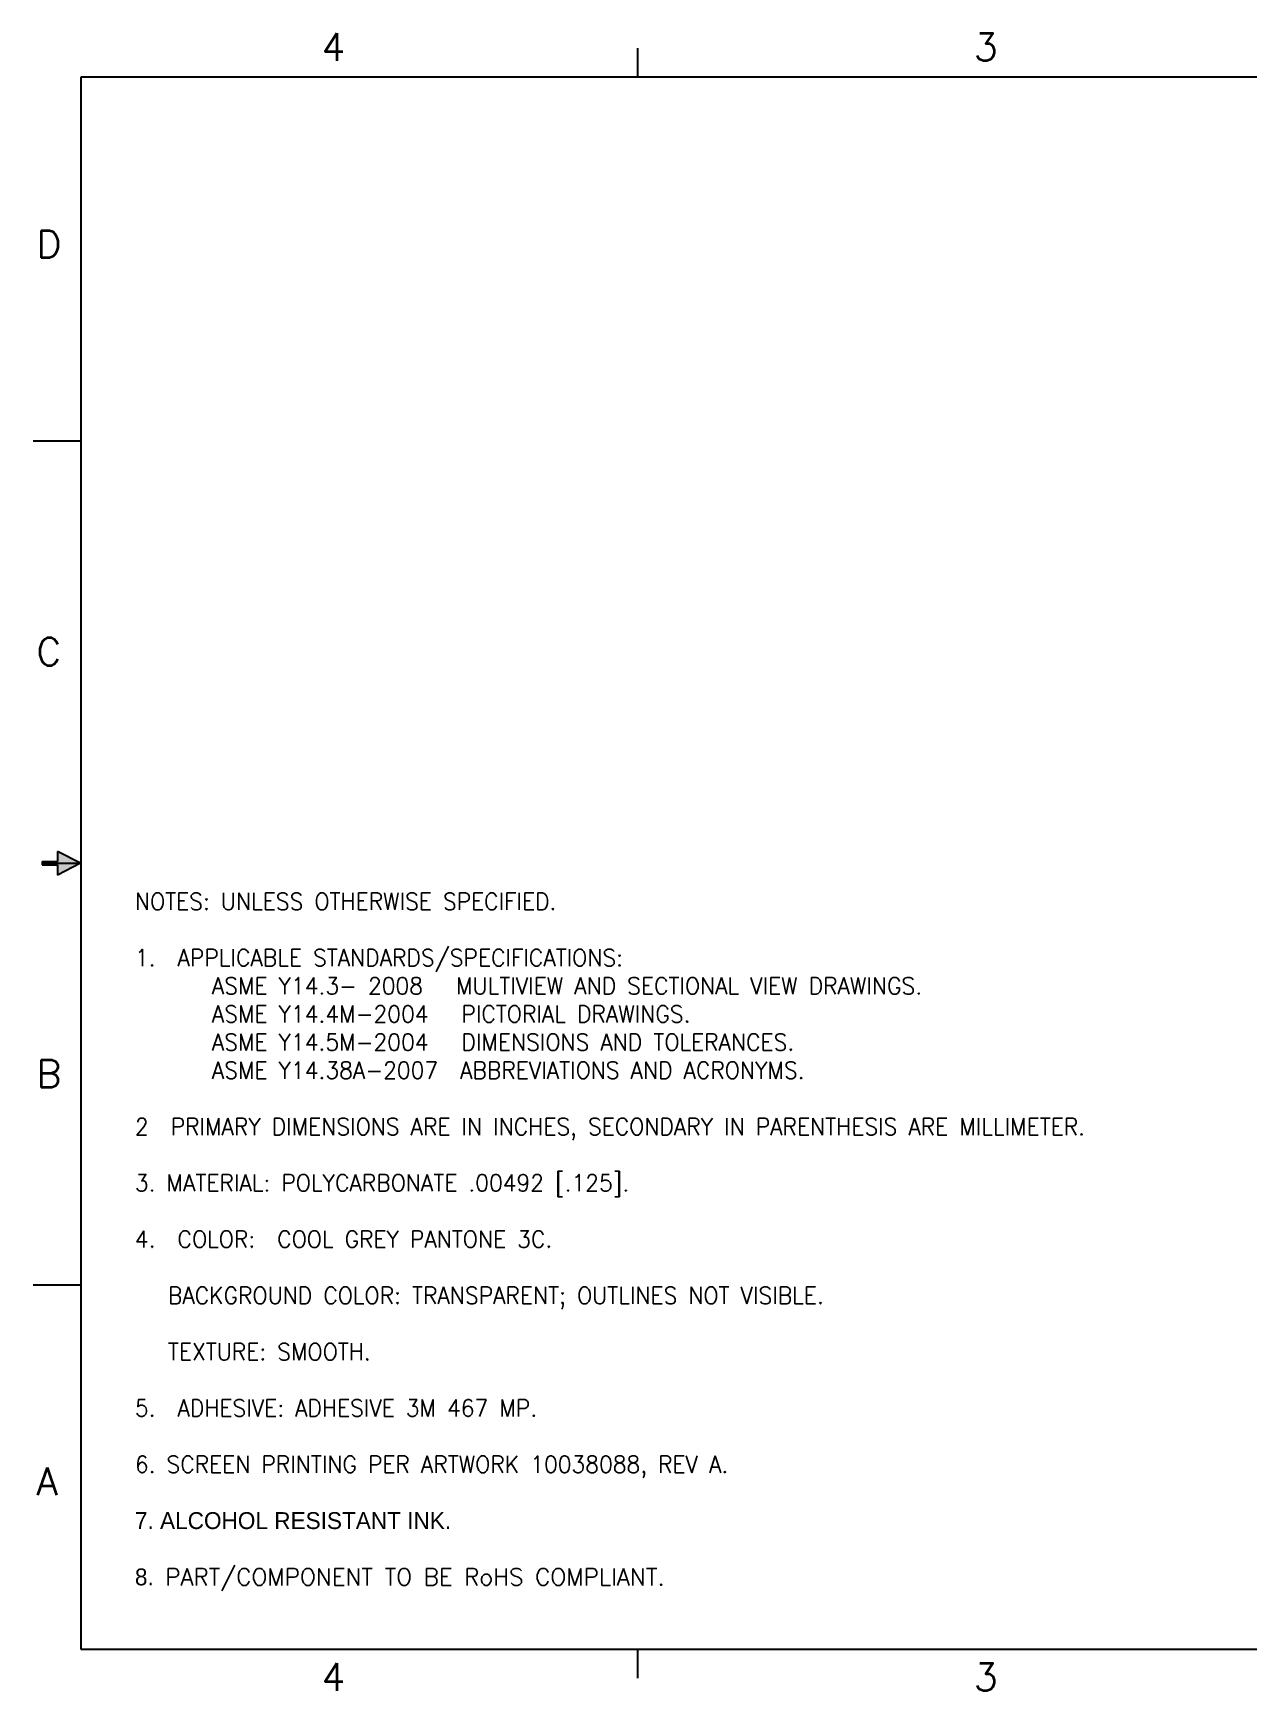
# Model space of a CAD drawing. Extents: x 0.3 to 16.7, y 0.1 to 10.9.
# Drawn here: x 0.31 to 8.22, y 0.11 to 10.91 of the extents above; entities that cross this region are included whole.
import ezdxf
from ezdxf.enums import TextEntityAlignment as Align

# ---------------------------------------------------------------- set-up
doc = ezdxf.new("R2010")
doc.units = 0
doc.header["$MEASUREMENT"] = 0
doc.layers.get('0').update_dxf_attribs({"linetype": 'CONTINUOUS'})
doc.layers.add('DIM', color=7, linetype='CONTINUOUS')
doc.layers.add('OBJECT', color=4, linetype='CONTINUOUS')
doc.styles.add('ROMANS', font='ROMANS.SHX')
doc.styles.add('SIMPLEX', font='SIMPLEX')

# ---------------------------------------------------------------- blocks, each defined once
blk = doc.blocks.new('ANSI_B1')
at = {"layer": 'OBJECT', "color": 5}
for p, q in [((4.25, 10.62), (4.25, 10.81)), ((0.62, 10.62), (0.62, 0.38)), ((16.38, 10.62), (0.62, 10.62)), ((0.62, 8.25), (0.31, 8.25)), ((0.368, 5.51), (0.468, 5.51)), ((0.368, 5.51), (0.368, 5.49)), ((0.468, 5.577), (0.468, 5.51)), ((0.618, 5.5), (0.468, 5.577)), ((0.368, 5.49), (0.468, 5.49)), ((0.428, 5.5), (0.618, 5.5)), ((0.618, 5.5), (0.468, 5.423)), ((0.468, 5.49), (0.468, 5.423)), ((0.62, 2.75), (0.31, 2.75)), ((0.62, 0.38), (16.38, 0.38)), ((4.25, 0.19), (4.25, 0.38))]:
    blk.add_line(p, q, dxfattribs=at)
for points in [[(0.368, 5.51), (0.468, 5.51), (0.468, 5.49)], [(0.368, 5.51), (0.368, 5.49), (0.468, 5.49)], [(0.468, 5.577), (0.618, 5.5), (0.468, 5.51)], [(0.468, 5.423), (0.618, 5.5), (0.468, 5.51)]]:
    blk.add_solid(points, dxfattribs=at)
at = {"layer": 'DIM'}
for tag, height, style, p in [('REV', 0.121, 'ROMANS', (10.598, 9.935)), ('TITLE_1', 0.15, 'SIMPLEX', (11.814, 2.014)), ('DTOL_X', 0.14, 'SIMPLEX', (8.727, 1.867)), ('DTOL_XX', 0.14, 'SIMPLEX', (9.35, 1.867)), ('DTOL_XXX', 0.14, 'SIMPLEX', (9.989, 1.869)), ('TITLE_2', 0.15, 'SIMPLEX', (11.843, 1.762)), ('TITLE_3', 0.15, 'SIMPLEX', (11.851, 1.479)), ('HTOL', 0.14, 'SIMPLEX', (8.73, 1.227)), ('FTOL', 0.14, 'SIMPLEX', (9.349, 1.227)), ('ATOL', 0.14, 'SIMPLEX', (9.967, 1.227)), ('TITLE_4', 0.15, 'SIMPLEX', (11.85, 1.223)), ('D_SCALE', 0.14, 'SIMPLEX', (9.583, 0.979)), ('DWG-NO', 0.18, 'ROMANS', (14.632, 0.594))]:
    blk.add_attdef(tag, text='', height=height, dxfattribs=dict(at, style=style)).set_placement(p, align=Align.CENTER)
for tag, p, height, style in [('ECO#', (13.555, 9.929), 0.118, 'ROMANS'), ('INI', (15.324, 9.928), 0.13, 'ROMANS'), ('DRAWN_BY', (11.031, 0.961), 0.09, 'SIMPLEX'), ('D_DATE', (12.619, 0.961), 0.09, 'SIMPLEX'), ('CHECKED_BY', (11.018, 0.713), 0.09, 'ROMANS'), ('C_DATE', (12.604, 0.713), 0.09, 'ROMANS'), ('APPROVED_BY', (11.018, 0.463), 0.09, 'ROMANS'), ('A_DATE', (12.604, 0.463), 0.09, 'ROMANS'), ('SHT_NO', (15.501, 0.415), 0.1, 'SIMPLEX')]:
    blk.add_attdef(tag, p, '', height=height, dxfattribs=dict(at, style=style))
at = {"layer": 'DIM', "style": 'ROMANS', "width": 4.32758}
blk.add_attdef('DATE_INCORP', text='', height=0.116, dxfattribs=at).set_placement((14.507, 9.927), (15.032, 9.927), align=Align.FIT)
at = {"layer": 'DIM', "style": 'ROMANS'}
blk.add_attdef('ACAD_REF', text='', height=0.1, dxfattribs=at).set_placement((15.94, 1.008), align=Align.RIGHT)
at = {"layer": 'DIM', "color": 7, "style": 'ROMANS'}
blk.add_attdef('T_REV', text='', height=0.14, dxfattribs=at).set_placement((16.096, 0.617), align=Align.CENTER)
at = {"layer": 'OBJECT', "color": 5, "style": 'ROMANS'}
for s, p in [('4', (2.188, 10.728)), ('3', (6.438, 10.728)), ('D', (0.331, 9.443)), ('C', (0.331, 6.788)), ('B', (0.331, 4.038)), ('A', (0.331, 1.383)), ('4', (2.188, 0.108)), ('3', (6.438, 0.108))]:
    blk.add_text(s, height=0.18, dxfattribs=at).set_placement(p)

msp = doc.modelspace()

# ---------------------------------------------------------------- block references
msp.add_blockref('ANSI_B1', (0, 0))

# ---------------------------------------------------------------- texts
at = {"color": 7, "linetype": 'Continuous', "insert": (0.973, 5.306), "char_height": 0.12, "attachment_point": 1, "style": 'ROMANS'}
msp.add_mtext('{\\Fromans|c0;\\H0.91667x;\\W0.95;\\C256;NOTES: UNLESS OTHERWISE SPECIFIED.\\P\\P1.  APPLICABLE STANDARDS/SPECIFICATIONS:\\P       ASME Y14.3- 2008   MULTIVIEW AND SECTIONAL VIEW DRAWINGS.\\P       ASME Y14.4M-2004   PICTORIAL DRAWINGS.\\P       ASME Y14.5M-2004   DIMENSIONS AND TOLERANCES.\\P       ASME Y14.38A-2007  ABBREVIATIONS AND ACRONYMS.\\P\\P2  PRIMARY DIMENSIONS ARE IN INCHES, SECONDARY IN PARENTHESIS ARE MILLIMETER.\\P\\P3. MATERIAL: POLYCARBONATE .00492 [.125].\\P\\P4.  COLOR:  COOL GREY PANTONE 3C.\\P\\P   BACKGROUND COLOR: TRANSPARENT; OUTLINES NOT VISIBLE. \\P\\P   TEXTURE: SMOOTH. \\P\\P5.  ADHESIVE: ADHESIVE 3M 467 MP.\\P\\P6. SCREEN PRINTING PER ARTWORK 10038088, REV A.\\P\\Fq:\\fonts\\romans|c0;\\W1;\\P7. ALCOHOL RESISTANT INK.\\P\\P8.\\Fromans|c0; PART/COMPONENT TO BE RoHS COMPLIANT.\\Fq:\\fonts\\romans|c0;\\H1.0909x;      }', dxfattribs=at)

doc.saveas('drawing.dxf')
